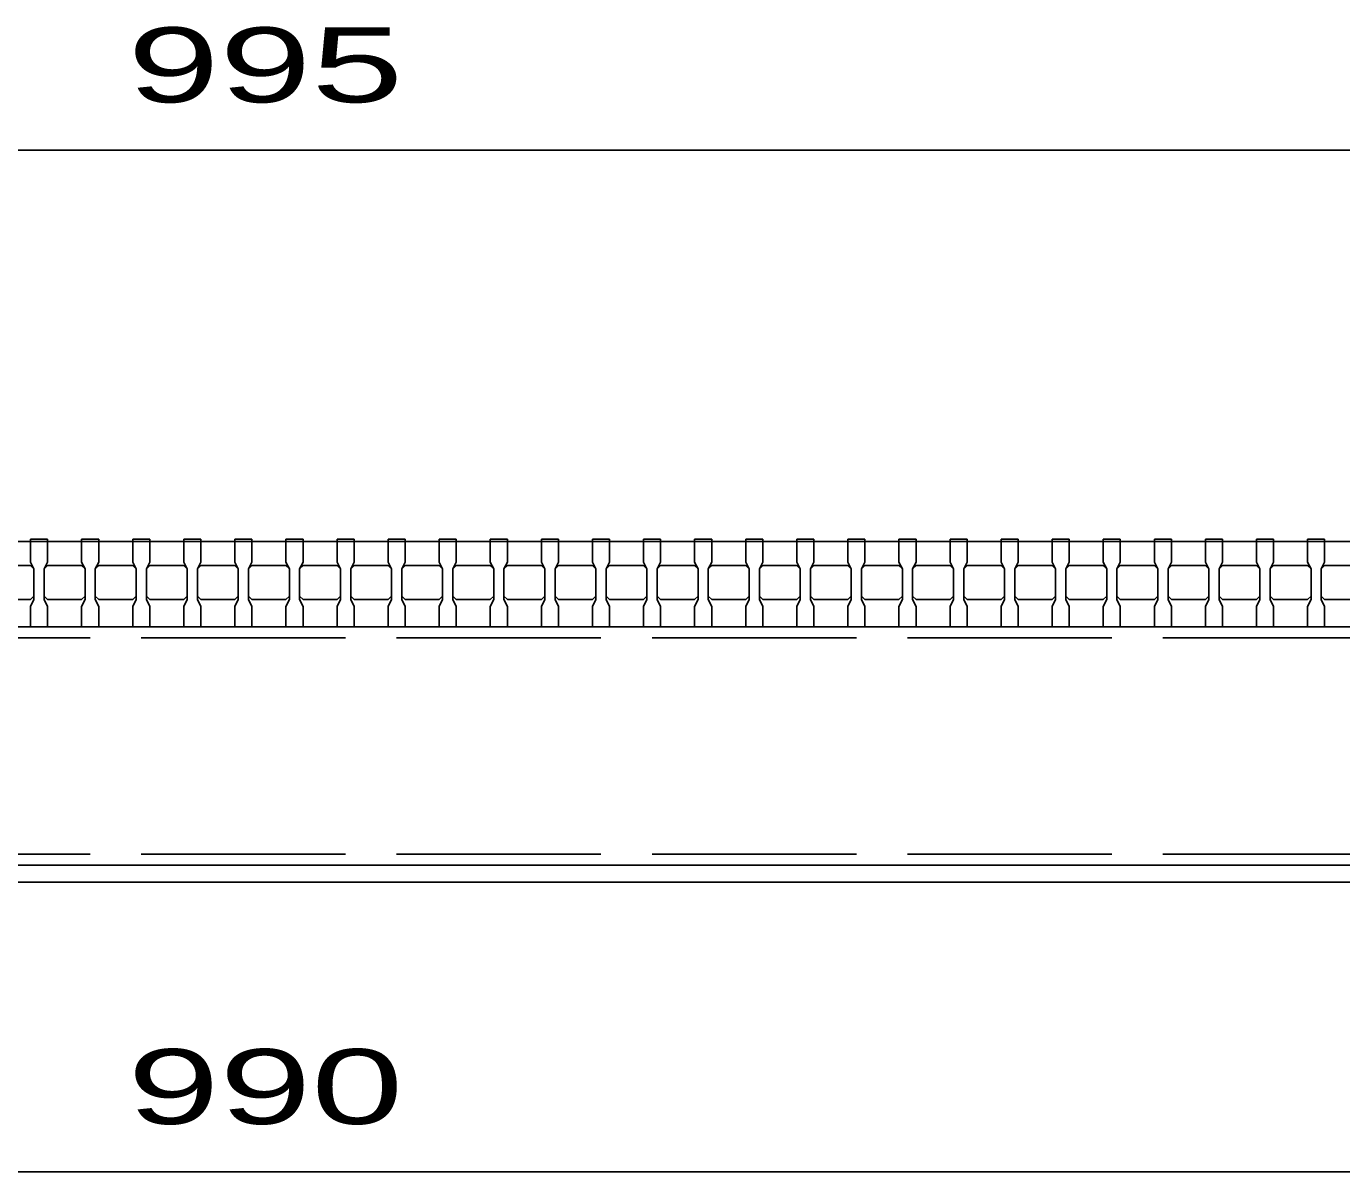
# Model space of a CAD drawing. Units: millimetres, scale not verified. Extents: x -1820 to 1731, y -1282 to 1054.
# Drawn here: x -1000.2 to -614, y -787.5 to -451.2 of the extents above; entities that cross this region are included whole.
import ezdxf
from ezdxf.enums import TextEntityAlignment as Align

# ---------------------------------------------------------------- set-up
doc = ezdxf.new("R2010")
doc.units = ezdxf.units.MM
doc.header["$LTSCALE"] = 10
doc.linetypes.add('DASHED', pattern=[7.5, 6, -1.5])
doc.layers.add('16', color=3, linetype='Continuous', lineweight=25)
doc.layers.add('22', color=4, linetype='Continuous', lineweight=25)
doc.styles.add('ベクトル', font='')
doc.styles.get('ベクトル').set_extended_font_data('ベクトル')

msp = doc.modelspace()

# ---------------------------------------------------------------- linework, layer by layer
at = {"layer": '16'}
for p, q in [((-1419, -602.5), (-424, -602.5)), ((-999, -602.5), (-999, -601.8)), ((-999, -601.8), (-994, -601.8)), ((-999, -602.5), (-999, -608.5)), ((-994, -602.5), (-999, -602.5)), ((-994, -601.8), (-994, -602.5)), ((-994, -608.5), (-994, -602.5)), ((-984, -602.5), (-984, -601.8)), ((-984, -601.8), (-979, -601.8)), ((-984, -602.5), (-984, -608.5)), ((-979, -602.5), (-984, -602.5)), ((-979, -601.8), (-979, -602.5)), ((-979, -608.5), (-979, -602.5)), ((-969, -602.5), (-969, -601.8)), ((-969, -601.8), (-964, -601.8)), ((-969, -602.5), (-969, -608.5)), ((-964, -602.5), (-969, -602.5)), ((-964, -601.8), (-964, -602.5)), ((-964, -608.5), (-964, -602.5)), ((-954, -602.5), (-954, -601.8)), ((-954, -601.8), (-949, -601.8)), ((-954, -602.5), (-954, -608.5)), ((-949, -602.5), (-954, -602.5)), ((-949, -601.8), (-949, -602.5)), ((-949, -608.5), (-949, -602.5)), ((-939, -602.5), (-939, -601.8)), ((-939, -601.8), (-934, -601.8)), ((-939, -602.5), (-939, -608.5)), ((-934, -602.5), (-939, -602.5)), ((-934, -601.8), (-934, -602.5)), ((-934, -608.5), (-934, -602.5)), ((-924, -602.5), (-924, -601.8)), ((-924, -601.8), (-919, -601.8)), ((-924, -602.5), (-924, -608.5)), ((-919, -602.5), (-924, -602.5)), ((-919, -601.8), (-919, -602.5)), ((-919, -608.5), (-919, -602.5)), ((-909, -602.5), (-909, -601.8)), ((-909, -601.8), (-904, -601.8)), ((-909, -602.5), (-909, -608.5)), ((-904, -602.5), (-909, -602.5)), ((-904, -601.8), (-904, -602.5)), ((-904, -608.5), (-904, -602.5)), ((-894, -602.5), (-894, -601.8)), ((-894, -601.8), (-889, -601.8)), ((-894, -602.5), (-894, -608.5)), ((-889, -602.5), (-894, -602.5)), ((-889, -601.8), (-889, -602.5)), ((-889, -608.5), (-889, -602.5)), ((-879, -602.5), (-879, -601.8)), ((-879, -601.8), (-874, -601.8)), ((-879, -602.5), (-879, -608.5)), ((-874, -602.5), (-879, -602.5)), ((-874, -601.8), (-874, -602.5)), ((-874, -608.5), (-874, -602.5)), ((-864, -602.5), (-864, -601.8)), ((-864, -601.8), (-859, -601.8)), ((-864, -602.5), (-864, -608.5)), ((-859, -602.5), (-864, -602.5)), ((-859, -601.8), (-859, -602.5)), ((-859, -608.5), (-859, -602.5)), ((-849, -602.5), (-849, -601.8)), ((-849, -601.8), (-844, -601.8)), ((-849, -602.5), (-849, -608.5)), ((-844, -602.5), (-849, -602.5)), ((-844, -601.8), (-844, -602.5)), ((-844, -608.5), (-844, -602.5)), ((-834, -602.5), (-834, -601.8)), ((-834, -601.8), (-829, -601.8)), ((-834, -602.5), (-834, -608.5)), ((-829, -602.5), (-834, -602.5)), ((-829, -601.8), (-829, -602.5)), ((-829, -608.5), (-829, -602.5)), ((-819, -602.5), (-819, -601.8)), ((-819, -601.8), (-814, -601.8)), ((-819, -602.5), (-819, -608.5)), ((-814, -602.5), (-819, -602.5)), ((-814, -601.8), (-814, -602.5)), ((-814, -608.5), (-814, -602.5)), ((-804, -602.5), (-804, -601.8)), ((-804, -601.8), (-799, -601.8)), ((-804, -602.5), (-804, -608.5)), ((-799, -602.5), (-804, -602.5)), ((-799, -601.8), (-799, -602.5)), ((-799, -608.5), (-799, -602.5)), ((-789, -602.5), (-789, -601.8)), ((-789, -601.8), (-784, -601.8)), ((-789, -602.5), (-789, -608.5)), ((-784, -602.5), (-789, -602.5)), ((-784, -601.8), (-784, -602.5)), ((-784, -608.5), (-784, -602.5)), ((-774, -602.5), (-774, -601.8)), ((-774, -601.8), (-769, -601.8)), ((-774, -602.5), (-774, -608.5)), ((-769, -602.5), (-774, -602.5)), ((-769, -601.8), (-769, -602.5)), ((-769, -608.5), (-769, -602.5)), ((-759, -602.5), (-759, -601.8)), ((-759, -601.8), (-754, -601.8)), ((-759, -602.5), (-759, -608.5)), ((-754, -602.5), (-759, -602.5)), ((-754, -601.8), (-754, -602.5)), ((-754, -608.5), (-754, -602.5)), ((-744, -602.5), (-744, -601.8)), ((-744, -601.8), (-739, -601.8)), ((-744, -602.5), (-744, -608.5)), ((-739, -602.5), (-744, -602.5)), ((-739, -601.8), (-739, -602.5)), ((-739, -608.5), (-739, -602.5)), ((-729, -602.5), (-729, -601.8)), ((-729, -601.8), (-724, -601.8)), ((-729, -602.5), (-729, -608.5)), ((-724, -602.5), (-729, -602.5)), ((-724, -601.8), (-724, -602.5)), ((-724, -608.5), (-724, -602.5)), ((-714, -602.5), (-714, -601.8)), ((-714, -601.8), (-709, -601.8)), ((-714, -602.5), (-714, -608.5)), ((-709, -602.5), (-714, -602.5)), ((-709, -601.8), (-709, -602.5)), ((-709, -608.5), (-709, -602.5)), ((-699, -602.5), (-699, -601.8)), ((-699, -601.8), (-694, -601.8)), ((-699, -602.5), (-699, -608.5)), ((-694, -602.5), (-699, -602.5)), ((-694, -601.8), (-694, -602.5)), ((-694, -608.5), (-694, -602.5)), ((-684, -602.5), (-684, -601.8)), ((-684, -601.8), (-679, -601.8)), ((-684, -602.5), (-684, -608.5)), ((-679, -602.5), (-684, -602.5)), ((-679, -601.8), (-679, -602.5)), ((-679, -608.5), (-679, -602.5)), ((-669, -602.5), (-669, -601.8)), ((-669, -601.8), (-664, -601.8)), ((-669, -602.5), (-669, -608.5)), ((-664, -602.5), (-669, -602.5)), ((-664, -601.8), (-664, -602.5)), ((-664, -608.5), (-664, -602.5)), ((-654, -602.5), (-654, -601.8)), ((-654, -601.8), (-649, -601.8)), ((-654, -602.5), (-654, -608.5)), ((-649, -602.5), (-654, -602.5)), ((-649, -601.8), (-649, -602.5)), ((-649, -608.5), (-649, -602.5)), ((-639, -602.5), (-639, -601.8)), ((-639, -601.8), (-634, -601.8)), ((-639, -602.5), (-639, -608.5)), ((-634, -602.5), (-639, -602.5)), ((-634, -601.8), (-634, -602.5)), ((-634, -608.5), (-634, -602.5)), ((-624, -602.5), (-624, -601.8)), ((-624, -601.8), (-619, -601.8)), ((-624, -602.5), (-624, -608.5)), ((-619, -602.5), (-624, -602.5)), ((-619, -601.8), (-619, -602.5)), ((-619, -608.5), (-619, -602.5)), ((-1009, -609.5), (-999, -609.5)), ((-999, -608.5), (-998, -610.5)), ((-999, -609.5), (-998, -610.5)), ((-995, -610.5), (-994, -608.5)), ((-995, -610.5), (-994, -609.5)), ((-994, -609.5), (-984, -609.5)), ((-984, -608.5), (-983, -610.5)), ((-984, -609.5), (-983, -610.5)), ((-980, -610.5), (-979, -608.5)), ((-980, -610.5), (-979, -609.5)), ((-979, -609.5), (-969, -609.5)), ((-969, -608.5), (-968, -610.5)), ((-969, -609.5), (-968, -610.5)), ((-965, -610.5), (-964, -608.5)), ((-965, -610.5), (-964, -609.5)), ((-964, -609.5), (-954, -609.5)), ((-954, -608.5), (-953, -610.5)), ((-954, -609.5), (-953, -610.5)), ((-950, -610.5), (-949, -608.5)), ((-950, -610.5), (-949, -609.5)), ((-949, -609.5), (-939, -609.5)), ((-939, -608.5), (-938, -610.5)), ((-939, -609.5), (-938, -610.5)), ((-935, -610.5), (-934, -608.5)), ((-935, -610.5), (-934, -609.5)), ((-934, -609.5), (-924, -609.5)), ((-924, -608.5), (-923, -610.5)), ((-924, -609.5), (-923, -610.5)), ((-920, -610.5), (-919, -608.5)), ((-920, -610.5), (-919, -609.5)), ((-919, -609.5), (-909, -609.5)), ((-909, -608.5), (-908, -610.5)), ((-909, -609.5), (-908, -610.5)), ((-905, -610.5), (-904, -608.5)), ((-905, -610.5), (-904, -609.5)), ((-904, -609.5), (-894, -609.5)), ((-894, -608.5), (-893, -610.5)), ((-894, -609.5), (-893, -610.5)), ((-890, -610.5), (-889, -608.5)), ((-890, -610.5), (-889, -609.5)), ((-889, -609.5), (-879, -609.5)), ((-879, -608.5), (-878, -610.5)), ((-879, -609.5), (-878, -610.5)), ((-875, -610.5), (-874, -608.5)), ((-875, -610.5), (-874, -609.5)), ((-874, -609.5), (-864, -609.5)), ((-864, -608.5), (-863, -610.5)), ((-864, -609.5), (-863, -610.5)), ((-860, -610.5), (-859, -608.5)), ((-860, -610.5), (-859, -609.5)), ((-859, -609.5), (-849, -609.5)), ((-849, -608.5), (-848, -610.5)), ((-849, -609.5), (-848, -610.5)), ((-845, -610.5), (-844, -608.5)), ((-845, -610.5), (-844, -609.5)), ((-844, -609.5), (-834, -609.5)), ((-834, -608.5), (-833, -610.5)), ((-834, -609.5), (-833, -610.5)), ((-830, -610.5), (-829, -608.5)), ((-830, -610.5), (-829, -609.5)), ((-829, -609.5), (-819, -609.5)), ((-819, -608.5), (-818, -610.5)), ((-819, -609.5), (-818, -610.5)), ((-815, -610.5), (-814, -608.5)), ((-815, -610.5), (-814, -609.5)), ((-814, -609.5), (-804, -609.5)), ((-804, -608.5), (-803, -610.5)), ((-804, -609.5), (-803, -610.5)), ((-800, -610.5), (-799, -608.5)), ((-800, -610.5), (-799, -609.5)), ((-799, -609.5), (-789, -609.5)), ((-789, -608.5), (-788, -610.5)), ((-789, -609.5), (-788, -610.5)), ((-785, -610.5), (-784, -608.5)), ((-785, -610.5), (-784, -609.5)), ((-784, -609.5), (-774, -609.5)), ((-774, -608.5), (-773, -610.5)), ((-774, -609.5), (-773, -610.5)), ((-770, -610.5), (-769, -608.5)), ((-770, -610.5), (-769, -609.5)), ((-769, -609.5), (-759, -609.5)), ((-759, -608.5), (-758, -610.5)), ((-759, -609.5), (-758, -610.5)), ((-755, -610.5), (-754, -608.5)), ((-755, -610.5), (-754, -609.5)), ((-754, -609.5), (-744, -609.5)), ((-744, -608.5), (-743, -610.5)), ((-744, -609.5), (-743, -610.5)), ((-740, -610.5), (-739, -608.5)), ((-740, -610.5), (-739, -609.5)), ((-739, -609.5), (-729, -609.5)), ((-729, -608.5), (-728, -610.5)), ((-729, -609.5), (-728, -610.5)), ((-725, -610.5), (-724, -608.5)), ((-725, -610.5), (-724, -609.5)), ((-724, -609.5), (-714, -609.5)), ((-714, -608.5), (-713, -610.5)), ((-714, -609.5), (-713, -610.5)), ((-710, -610.5), (-709, -608.5)), ((-710, -610.5), (-709, -609.5)), ((-709, -609.5), (-699, -609.5)), ((-699, -608.5), (-698, -610.5)), ((-699, -609.5), (-698, -610.5)), ((-695, -610.5), (-694, -608.5)), ((-695, -610.5), (-694, -609.5)), ((-694, -609.5), (-684, -609.5)), ((-684, -608.5), (-683, -610.5)), ((-684, -609.5), (-683, -610.5)), ((-680, -610.5), (-679, -608.5)), ((-680, -610.5), (-679, -609.5)), ((-679, -609.5), (-669, -609.5)), ((-669, -608.5), (-668, -610.5)), ((-669, -609.5), (-668, -610.5)), ((-665, -610.5), (-664, -608.5)), ((-665, -610.5), (-664, -609.5)), ((-664, -609.5), (-654, -609.5)), ((-654, -608.5), (-653, -610.5)), ((-654, -609.5), (-653, -610.5)), ((-650, -610.5), (-649, -608.5)), ((-650, -610.5), (-649, -609.5)), ((-649, -609.5), (-639, -609.5)), ((-639, -608.5), (-638, -610.5)), ((-639, -609.5), (-638, -610.5)), ((-635, -610.5), (-634, -608.5)), ((-635, -610.5), (-634, -609.5)), ((-634, -609.5), (-624, -609.5)), ((-624, -608.5), (-623, -610.5)), ((-624, -609.5), (-623, -610.5)), ((-620, -610.5), (-619, -608.5)), ((-620, -610.5), (-619, -609.5)), ((-619, -609.5), (-609, -609.5)), ((-998, -610.5), (-998, -619.5)), ((-995, -619.5), (-995, -610.5)), ((-983, -610.5), (-983, -619.5)), ((-980, -619.5), (-980, -610.5)), ((-968, -610.5), (-968, -619.5)), ((-965, -619.5), (-965, -610.5)), ((-953, -610.5), (-953, -619.5)), ((-950, -619.5), (-950, -610.5)), ((-938, -610.5), (-938, -619.5)), ((-935, -619.5), (-935, -610.5)), ((-923, -610.5), (-923, -619.5)), ((-920, -619.5), (-920, -610.5)), ((-908, -610.5), (-908, -619.5)), ((-905, -619.5), (-905, -610.5)), ((-893, -610.5), (-893, -619.5)), ((-890, -619.5), (-890, -610.5)), ((-878, -610.5), (-878, -619.5)), ((-875, -619.5), (-875, -610.5)), ((-863, -610.5), (-863, -619.5)), ((-860, -619.5), (-860, -610.5)), ((-848, -610.5), (-848, -619.5)), ((-845, -619.5), (-845, -610.5)), ((-833, -610.5), (-833, -619.5)), ((-830, -619.5), (-830, -610.5)), ((-818, -610.5), (-818, -619.5)), ((-815, -619.5), (-815, -610.5)), ((-803, -610.5), (-803, -619.5)), ((-800, -619.5), (-800, -610.5)), ((-788, -610.5), (-788, -619.5)), ((-785, -619.5), (-785, -610.5)), ((-773, -610.5), (-773, -619.5)), ((-770, -619.5), (-770, -610.5)), ((-758, -610.5), (-758, -619.5)), ((-755, -619.5), (-755, -610.5)), ((-743, -610.5), (-743, -619.5)), ((-740, -619.5), (-740, -610.5)), ((-728, -610.5), (-728, -619.5)), ((-725, -619.5), (-725, -610.5)), ((-713, -610.5), (-713, -619.5)), ((-710, -619.5), (-710, -610.5)), ((-698, -610.5), (-698, -619.5)), ((-695, -619.5), (-695, -610.5)), ((-683, -610.5), (-683, -619.5)), ((-680, -619.5), (-680, -610.5)), ((-668, -610.5), (-668, -619.5)), ((-665, -619.5), (-665, -610.5)), ((-653, -610.5), (-653, -619.5)), ((-650, -619.5), (-650, -610.5)), ((-638, -610.5), (-638, -619.5)), ((-635, -619.5), (-635, -610.5)), ((-623, -610.5), (-623, -619.5)), ((-620, -619.5), (-620, -610.5)), ((-999, -619.5), (-1009, -619.5)), ((-998, -618.5), (-999, -619.5)), ((-998, -619.5), (-999, -621.5)), ((-999, -621.5), (-999, -627.5)), ((-994, -619.5), (-995, -618.5)), ((-994, -621.5), (-995, -619.5)), ((-984, -619.5), (-994, -619.5)), ((-994, -627.5), (-994, -621.5)), ((-983, -618.5), (-984, -619.5)), ((-983, -619.5), (-984, -621.5)), ((-984, -621.5), (-984, -627.5)), ((-979, -619.5), (-980, -618.5)), ((-979, -621.5), (-980, -619.5)), ((-969, -619.5), (-979, -619.5)), ((-979, -627.5), (-979, -621.5)), ((-968, -618.5), (-969, -619.5)), ((-968, -619.5), (-969, -621.5)), ((-969, -621.5), (-969, -627.5)), ((-964, -619.5), (-965, -618.5)), ((-964, -621.5), (-965, -619.5)), ((-954, -619.5), (-964, -619.5)), ((-964, -627.5), (-964, -621.5)), ((-953, -618.5), (-954, -619.5)), ((-953, -619.5), (-954, -621.5)), ((-954, -621.5), (-954, -627.5)), ((-949, -619.5), (-950, -618.5)), ((-949, -621.5), (-950, -619.5)), ((-939, -619.5), (-949, -619.5)), ((-949, -627.5), (-949, -621.5)), ((-938, -618.5), (-939, -619.5)), ((-938, -619.5), (-939, -621.5)), ((-939, -621.5), (-939, -627.5)), ((-934, -619.5), (-935, -618.5)), ((-934, -621.5), (-935, -619.5)), ((-924, -619.5), (-934, -619.5)), ((-934, -627.5), (-934, -621.5)), ((-923, -618.5), (-924, -619.5)), ((-923, -619.5), (-924, -621.5)), ((-924, -621.5), (-924, -627.5)), ((-919, -619.5), (-920, -618.5)), ((-919, -621.5), (-920, -619.5)), ((-909, -619.5), (-919, -619.5)), ((-919, -627.5), (-919, -621.5)), ((-908, -618.5), (-909, -619.5)), ((-908, -619.5), (-909, -621.5)), ((-909, -621.5), (-909, -627.5)), ((-904, -619.5), (-905, -618.5)), ((-904, -621.5), (-905, -619.5)), ((-894, -619.5), (-904, -619.5)), ((-904, -627.5), (-904, -621.5)), ((-893, -618.5), (-894, -619.5)), ((-893, -619.5), (-894, -621.5)), ((-894, -621.5), (-894, -627.5)), ((-889, -619.5), (-890, -618.5)), ((-889, -621.5), (-890, -619.5)), ((-879, -619.5), (-889, -619.5)), ((-889, -627.5), (-889, -621.5)), ((-878, -618.5), (-879, -619.5)), ((-878, -619.5), (-879, -621.5)), ((-879, -621.5), (-879, -627.5)), ((-874, -619.5), (-875, -618.5)), ((-874, -621.5), (-875, -619.5)), ((-864, -619.5), (-874, -619.5)), ((-874, -627.5), (-874, -621.5)), ((-863, -618.5), (-864, -619.5)), ((-863, -619.5), (-864, -621.5)), ((-864, -621.5), (-864, -627.5)), ((-859, -619.5), (-860, -618.5)), ((-859, -621.5), (-860, -619.5)), ((-849, -619.5), (-859, -619.5)), ((-859, -627.5), (-859, -621.5)), ((-848, -618.5), (-849, -619.5)), ((-848, -619.5), (-849, -621.5)), ((-849, -621.5), (-849, -627.5)), ((-844, -619.5), (-845, -618.5)), ((-844, -621.5), (-845, -619.5)), ((-834, -619.5), (-844, -619.5)), ((-844, -627.5), (-844, -621.5)), ((-833, -618.5), (-834, -619.5)), ((-833, -619.5), (-834, -621.5)), ((-834, -621.5), (-834, -627.5)), ((-829, -619.5), (-830, -618.5)), ((-829, -621.5), (-830, -619.5)), ((-819, -619.5), (-829, -619.5)), ((-829, -627.5), (-829, -621.5)), ((-818, -618.5), (-819, -619.5)), ((-818, -619.5), (-819, -621.5)), ((-819, -621.5), (-819, -627.5)), ((-814, -619.5), (-815, -618.5)), ((-814, -621.5), (-815, -619.5)), ((-804, -619.5), (-814, -619.5)), ((-814, -627.5), (-814, -621.5)), ((-803, -618.5), (-804, -619.5)), ((-803, -619.5), (-804, -621.5)), ((-804, -621.5), (-804, -627.5)), ((-799, -619.5), (-800, -618.5)), ((-799, -621.5), (-800, -619.5)), ((-789, -619.5), (-799, -619.5)), ((-799, -627.5), (-799, -621.5)), ((-788, -618.5), (-789, -619.5)), ((-788, -619.5), (-789, -621.5)), ((-789, -621.5), (-789, -627.5)), ((-784, -619.5), (-785, -618.5)), ((-784, -621.5), (-785, -619.5)), ((-774, -619.5), (-784, -619.5)), ((-784, -627.5), (-784, -621.5)), ((-773, -618.5), (-774, -619.5)), ((-773, -619.5), (-774, -621.5)), ((-774, -621.5), (-774, -627.5)), ((-769, -619.5), (-770, -618.5)), ((-769, -621.5), (-770, -619.5)), ((-759, -619.5), (-769, -619.5)), ((-769, -627.5), (-769, -621.5)), ((-758, -618.5), (-759, -619.5)), ((-758, -619.5), (-759, -621.5)), ((-759, -621.5), (-759, -627.5)), ((-754, -619.5), (-755, -618.5)), ((-754, -621.5), (-755, -619.5)), ((-744, -619.5), (-754, -619.5)), ((-754, -627.5), (-754, -621.5)), ((-743, -618.5), (-744, -619.5)), ((-743, -619.5), (-744, -621.5)), ((-744, -621.5), (-744, -627.5)), ((-739, -619.5), (-740, -618.5)), ((-739, -621.5), (-740, -619.5)), ((-729, -619.5), (-739, -619.5)), ((-739, -627.5), (-739, -621.5)), ((-728, -618.5), (-729, -619.5)), ((-728, -619.5), (-729, -621.5)), ((-729, -621.5), (-729, -627.5)), ((-724, -619.5), (-725, -618.5)), ((-724, -621.5), (-725, -619.5)), ((-714, -619.5), (-724, -619.5)), ((-724, -627.5), (-724, -621.5)), ((-713, -618.5), (-714, -619.5)), ((-713, -619.5), (-714, -621.5)), ((-714, -621.5), (-714, -627.5)), ((-709, -619.5), (-710, -618.5)), ((-709, -621.5), (-710, -619.5)), ((-699, -619.5), (-709, -619.5)), ((-709, -627.5), (-709, -621.5)), ((-698, -618.5), (-699, -619.5)), ((-698, -619.5), (-699, -621.5)), ((-699, -621.5), (-699, -627.5)), ((-694, -619.5), (-695, -618.5)), ((-694, -621.5), (-695, -619.5)), ((-684, -619.5), (-694, -619.5)), ((-694, -627.5), (-694, -621.5)), ((-683, -618.5), (-684, -619.5)), ((-683, -619.5), (-684, -621.5)), ((-684, -621.5), (-684, -627.5)), ((-679, -619.5), (-680, -618.5)), ((-679, -621.5), (-680, -619.5)), ((-669, -619.5), (-679, -619.5)), ((-679, -627.5), (-679, -621.5)), ((-668, -618.5), (-669, -619.5)), ((-668, -619.5), (-669, -621.5)), ((-669, -621.5), (-669, -627.5)), ((-664, -619.5), (-665, -618.5)), ((-664, -621.5), (-665, -619.5)), ((-654, -619.5), (-664, -619.5)), ((-664, -627.5), (-664, -621.5)), ((-653, -618.5), (-654, -619.5)), ((-653, -619.5), (-654, -621.5)), ((-654, -621.5), (-654, -627.5)), ((-649, -619.5), (-650, -618.5)), ((-649, -621.5), (-650, -619.5)), ((-639, -619.5), (-649, -619.5)), ((-649, -627.5), (-649, -621.5)), ((-638, -618.5), (-639, -619.5)), ((-638, -619.5), (-639, -621.5)), ((-639, -621.5), (-639, -627.5)), ((-634, -619.5), (-635, -618.5)), ((-634, -621.5), (-635, -619.5)), ((-624, -619.5), (-634, -619.5)), ((-634, -627.5), (-634, -621.5)), ((-623, -618.5), (-624, -619.5)), ((-623, -619.5), (-624, -621.5)), ((-624, -621.5), (-624, -627.5)), ((-619, -619.5), (-620, -618.5)), ((-619, -621.5), (-620, -619.5)), ((-609, -619.5), (-619, -619.5)), ((-619, -627.5), (-619, -621.5)), ((-1419, -627.5), (-424, -627.5)), ((-1416.5, -627.5), (-426.5, -627.5)), ((-999, -627.5), (-994, -627.5)), ((-984, -627.5), (-979, -627.5)), ((-969, -627.5), (-964, -627.5)), ((-954, -627.5), (-949, -627.5)), ((-939, -627.5), (-934, -627.5)), ((-924, -627.5), (-919, -627.5)), ((-909, -627.5), (-904, -627.5)), ((-894, -627.5), (-889, -627.5)), ((-879, -627.5), (-874, -627.5)), ((-864, -627.5), (-859, -627.5)), ((-849, -627.5), (-844, -627.5)), ((-834, -627.5), (-829, -627.5)), ((-819, -627.5), (-814, -627.5)), ((-804, -627.5), (-799, -627.5)), ((-789, -627.5), (-784, -627.5)), ((-774, -627.5), (-769, -627.5)), ((-759, -627.5), (-754, -627.5)), ((-744, -627.5), (-739, -627.5)), ((-729, -627.5), (-724, -627.5)), ((-714, -627.5), (-709, -627.5)), ((-699, -627.5), (-694, -627.5)), ((-684, -627.5), (-679, -627.5)), ((-669, -627.5), (-664, -627.5)), ((-654, -627.5), (-649, -627.5)), ((-639, -627.5), (-634, -627.5)), ((-624, -627.5), (-619, -627.5)), ((-426.5, -697.5), (-1416.5, -697.5)), ((-426.5, -697.5), (-1416.5, -697.5)), ((-1416.5, -702.5), (-426.5, -702.5))]:
    msp.add_line(p, q, dxfattribs=at)
at = {"layer": '16', "linetype": 'DASHED'}
for p, q in [((-1416.5, -630.7), (-426.5, -630.7)), ((-1416.5, -694.3), (-426.5, -694.3))]:
    msp.add_line(p, q, dxfattribs=at)
at = {"layer": '22'}
for p, q in [((-1419, -487.5), (-424, -487.5)), ((-1416.5, -787.5), (-426.5, -787.5))]:
    msp.add_line(p, q, dxfattribs=at)

# ---------------------------------------------------------------- texts
at = {"layer": '22', "color": 2, "style": 'ベクトル', "width": 1.65}
for s, p in [(' 995 ', (-984, -462.5)), (' 990 ', (-984, -762.5))]:
    msp.add_text(s, height=21.99, dxfattribs=at).set_placement(p, align=Align.MIDDLE_LEFT)

doc.saveas('drawing.dxf')
